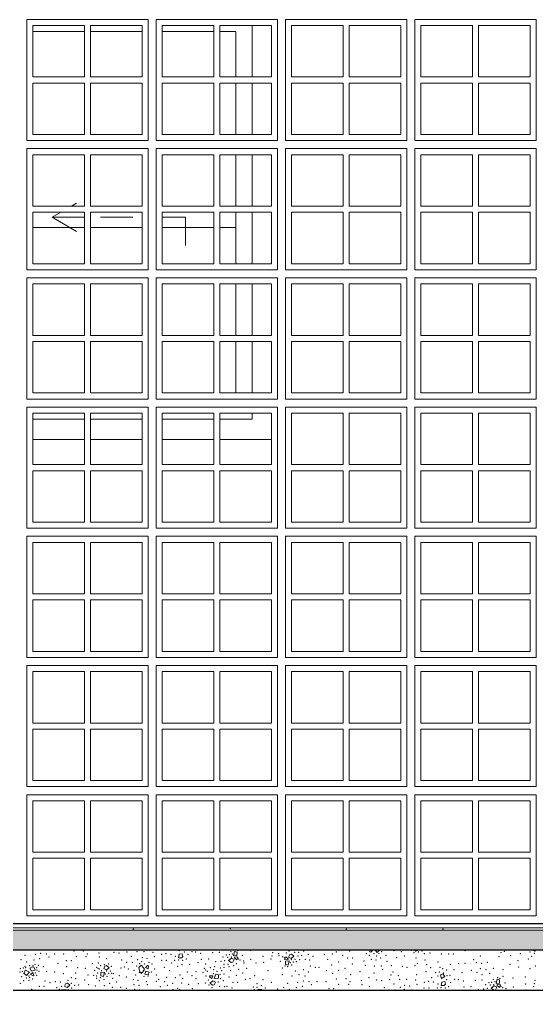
# Model space of a CAD drawing. Header units: metres. Extents: x -67.2 to -32.8, y -0.2 to 5.
# Drawn here: x -50.254 to -48.974, y -0.165 to 2.24 of the extents above; entities that cross this region are included whole.
import ezdxf

# ---------------------------------------------------------------- set-up
doc = ezdxf.new("R2010")
doc.units = ezdxf.units.M
doc.header["$MEASUREMENT"] = 0
for name, color, linetype, lineweight in [('Janelas Archicad_Caneta_No__241', 7, 'Continuous', 13), ('Janelas Archicad_Caneta_No__3', 7, 'Continuous', 25), ('Janelas Archicad_Caneta_No__43', 44, 'Continuous', 0), ('LAJES.EST_Caneta_No__241', 7, 'Continuous', 13), ('LAJES.EST_Caneta_No__3', 7, 'Continuous', 25)]:
    doc.layers.add(name, color=color, linetype=linetype, lineweight=lineweight)
for name, color, linetype, lineweight, true_color in [('Janelas Archicad_Caneta_No__9', 7, 'Continuous', 5, 0x020202), ('Janelas Archicad_Caneta_No__97', 7, 'Continuous', 5, 0x6b6b6b), ('LAJES.EST_Caneta_No__95', 7, 'Continuous', 0, 0xaeaeae), ('LAJES.EST_Caneta_No__97', 7, 'Continuous', 5, 0x6b6b6b)]:
    doc.layers.add(name, color=color, linetype=linetype, lineweight=lineweight, true_color=true_color)
doc.layers.add('LAJES.EST', color=7, linetype='Continuous')

# ---------------------------------------------------------------- blocks, each defined once
blk = doc.blocks.new('*X22', base_point=(-99.8256, 0))
at = {"layer": 'LAJES.EST_Caneta_No__241', "color": 7, "linetype": 'Continuous', "lineweight": 13}
for p, q in [((-49.8591, -0.0666), (-49.8596, -0.065)), ((-49.8564, -0.065), (-49.8591, -0.0666)), ((-49.724, -0.0789), (-49.7215, -0.0686)), ((-49.715, -0.07), (-49.7215, -0.0686)), ((-49.715, -0.07), (-49.7153, -0.0783)), ((-49.3867, -0.0689), (-49.386, -0.065)), ((-49.3842, -0.0699), (-49.3867, -0.0689)), ((-49.379, -0.065), (-49.3842, -0.0699)), ((-49.3684, -0.0703), (-49.3734, -0.065)), ((-49.3629, -0.065), (-49.3684, -0.0703)), ((-49.2723, -0.0671), (-49.2749, -0.065)), ((-49.2682, -0.0661), (-49.2723, -0.0671)), ((-49.2677, -0.065), (-49.2682, -0.0661)), ((-48.9812, -0.065), (-48.9785, -0.0675)), ((-48.9766, -0.065), (-48.9785, -0.0675)), ((-49.8581, -0.0752), (-49.8601, -0.0838)), ((-49.8521, -0.084), (-49.8601, -0.0838)), ((-49.8581, -0.0752), (-49.8508, -0.0737)), ((-49.8494, -0.0807), (-49.8521, -0.084)), ((-49.8508, -0.0737), (-49.8494, -0.0807)), ((-49.7291, -0.0848), (-49.7359, -0.0903)), ((-49.7295, -0.0953), (-49.7359, -0.0903)), ((-49.7255, -0.0943), (-49.7295, -0.0953)), ((-49.7291, -0.0848), (-49.7224, -0.0879)), ((-49.7224, -0.0879), (-49.7255, -0.0943)), ((-49.7153, -0.0783), (-49.724, -0.0789)), ((-49.7214, -0.0841), (-49.7208, -0.0815)), ((-49.7156, -0.0889), (-49.7214, -0.0841)), ((-49.7208, -0.0815), (-49.7128, -0.0819)), ((-49.7128, -0.0819), (-49.7156, -0.0889)), ((-49.5973, -0.0884), (-49.5944, -0.0814)), ((-49.5893, -0.0888), (-49.5973, -0.0884)), ((-49.5951, -0.1003), (-49.5948, -0.092)), ((-49.5948, -0.092), (-49.5861, -0.0915)), ((-49.5944, -0.0814), (-49.5886, -0.0862)), ((-49.5886, -0.0862), (-49.5893, -0.0888)), ((-49.5861, -0.0915), (-49.5886, -0.1018)), ((-49.5877, -0.0824), (-49.5846, -0.076)), ((-49.581, -0.0856), (-49.5877, -0.0824)), ((-49.5846, -0.076), (-49.5805, -0.075)), ((-49.581, -0.0856), (-49.5742, -0.08)), ((-49.5805, -0.075), (-49.5742, -0.08)), ((-50.2431, -0.1216), (-50.2387, -0.1146)), ((-50.2387, -0.1146), (-50.2291, -0.119)), ((-50.2291, -0.119), (-50.2361, -0.128)), ((-50.2277, -0.1098), (-50.2219, -0.1058)), ((-50.224, -0.1172), (-50.2277, -0.1098)), ((-50.224, -0.1172), (-50.2148, -0.1144)), ((-50.2219, -0.1058), (-50.2178, -0.1069)), ((-50.2178, -0.1069), (-50.2148, -0.1144)), ((-50.0521, -0.1203), (-50.0434, -0.1197)), ((-50.0434, -0.1197), (-50.0459, -0.13)), ((-50.045, -0.1106), (-50.0419, -0.1043)), ((-50.0383, -0.1138), (-50.045, -0.1106)), ((-50.0419, -0.1043), (-50.0378, -0.1032)), ((-50.0383, -0.1138), (-50.0315, -0.1083)), ((-50.0378, -0.1032), (-50.0315, -0.1083)), ((-49.9582, -0.1079), (-49.9523, -0.1023)), ((-49.9577, -0.1121), (-49.9582, -0.1079)), ((-49.9577, -0.1121), (-49.9547, -0.1205)), ((-49.9547, -0.1205), (-49.9487, -0.1201)), ((-49.9523, -0.1023), (-49.9463, -0.1086)), ((-49.9487, -0.1201), (-49.9441, -0.1121)), ((-49.9463, -0.1086), (-49.9441, -0.1121)), ((-49.9432, -0.1243), (-49.9411, -0.1166)), ((-49.942, -0.1078), (-49.9365, -0.1027)), ((-49.9354, -0.1115), (-49.942, -0.1078)), ((-49.9411, -0.1166), (-49.9327, -0.1195)), ((-49.9365, -0.1027), (-49.934, -0.1037)), ((-49.934, -0.1037), (-49.9354, -0.1115)), ((-49.935, -0.1258), (-49.9327, -0.1195)), ((-49.5951, -0.1003), (-49.5886, -0.1018)), ((-50.2431, -0.1216), (-50.2361, -0.128)), ((-50.2265, -0.125), (-50.2205, -0.1203)), ((-50.2188, -0.1283), (-50.2265, -0.125)), ((-50.2205, -0.1203), (-50.2179, -0.1274)), ((-50.2179, -0.1274), (-50.2188, -0.1283)), ((-50.0524, -0.1286), (-50.0521, -0.1203)), ((-50.0524, -0.1286), (-50.0459, -0.13)), ((-49.935, -0.1258), (-49.9432, -0.1243)), ((-49.7835, -0.1307), (-49.7829, -0.1281)), ((-49.7778, -0.1355), (-49.7835, -0.1307)), ((-49.7829, -0.1281), (-49.7749, -0.1284)), ((-49.775, -0.1409), (-49.7818, -0.1465)), ((-49.7749, -0.1284), (-49.7778, -0.1355)), ((-49.775, -0.1409), (-49.7683, -0.1441)), ((-49.7717, -0.1354), (-49.7674, -0.1247)), ((-49.7612, -0.1344), (-49.7717, -0.1354)), ((-49.7683, -0.1441), (-49.7714, -0.1505)), ((-49.7609, -0.1261), (-49.7674, -0.1247)), ((-49.7609, -0.1261), (-49.7612, -0.1344)), ((-49.206, -0.1235), (-49.212, -0.1263)), ((-49.2093, -0.1352), (-49.212, -0.1263)), ((-49.2083, -0.1438), (-49.2103, -0.1524)), ((-49.2012, -0.1304), (-49.2093, -0.1352)), ((-49.2083, -0.1438), (-49.201, -0.1423)), ((-49.206, -0.1235), (-49.2012, -0.1304)), ((-49.201, -0.1423), (-49.1996, -0.1493)), ((-49.0742, -0.1474), (-49.0717, -0.1371)), ((-49.0652, -0.1386), (-49.0717, -0.1371)), ((-49.0652, -0.1386), (-49.0655, -0.1469)), ((-50.1493, -0.1635), (-50.1388, -0.1626)), ((-50.1493, -0.165), (-50.1493, -0.1635)), ((-50.1422, -0.1538), (-50.1391, -0.1475)), ((-50.1355, -0.157), (-50.1422, -0.1538)), ((-50.1388, -0.1626), (-50.1398, -0.165)), ((-50.1391, -0.1475), (-50.135, -0.1465)), ((-50.1355, -0.157), (-50.1287, -0.1515)), ((-50.135, -0.1465), (-50.1287, -0.1515)), ((-50.1338, -0.165), (-50.1327, -0.1625)), ((-50.1327, -0.1625), (-50.1297, -0.165)), ((-49.7755, -0.1515), (-49.7818, -0.1465)), ((-49.7714, -0.1505), (-49.7755, -0.1515)), ((-49.663, -0.165), (-49.6631, -0.1618)), ((-49.6536, -0.1623), (-49.6631, -0.1618)), ((-49.6536, -0.1623), (-49.6533, -0.165)), ((-49.2023, -0.1526), (-49.2103, -0.1524)), ((-49.1996, -0.1493), (-49.2023, -0.1526)), ((-49.0792, -0.1534), (-49.0861, -0.1589)), ((-49.0797, -0.1639), (-49.0861, -0.1589)), ((-49.0756, -0.1629), (-49.0797, -0.1639)), ((-49.0792, -0.1534), (-49.0726, -0.1565)), ((-49.0726, -0.1565), (-49.0756, -0.1629)), ((-49.0655, -0.1469), (-49.0742, -0.1474)), ((-49.0716, -0.1527), (-49.071, -0.1501)), ((-49.0658, -0.1575), (-49.0716, -0.1527)), ((-49.071, -0.1501), (-49.063, -0.1505)), ((-49.063, -0.1505), (-49.0658, -0.1575))]:
    blk.add_line(p, q, dxfattribs=at)
for p in [(-50.1188, -0.0674), (-50.0956, -0.0666), (-50.057, -0.0718), (-50.0195, -0.0699), (-50.0074, -0.0718), (-49.9871, -0.0695), (-49.9625, -0.0688), (-49.9451, -0.0687), (-49.9227, -0.0704), (-49.8458, -0.0695), (-49.8263, -0.0689), (-49.8173, -0.0692), (-49.7752, -0.0714), (-49.7591, -0.0705), (-49.7304, -0.0685), (-49.7139, -0.0658), (-49.6824, -0.0654), (-49.6273, -0.0708), (-49.5934, -0.0721), (-49.5869, -0.0669), (-49.5726, -0.0706), (-49.563, -0.0703), (-49.5505, -0.0668), (-49.4695, -0.0696), (-49.4362, -0.0671), (-49.3572, -0.0683), (-49.3265, -0.0658), (-49.3084, -0.0685), (-49.2836, -0.0652), (-49.2771, -0.0712), (-49.2668, -0.0698), (-49.2578, -0.0666), (-49.2372, -0.0716), (-49.1511, -0.0663), (-49.062, -0.0709), (-49.0539, -0.0678), (-48.9903, -0.0697), (-50.2495, -0.0884), (-50.2397, -0.0781), (-50.2358, -0.0945), (-50.2178, -0.0892), (-50.2145, -0.0756), (-50.2037, -0.0862), (-50.2007, -0.073), (-50.1872, -0.0744), (-50.1807, -0.0819), (-50.1667, -0.0746), (-50.1444, -0.0746), (-50.1373, -0.0913), (-50.1254, -0.0913), (-50.1131, -0.0809), (-50.0887, -0.0809), (-50.0857, -0.0743), (-50.0557, -0.0821), (-50.0378, -0.086), (-50.0004, -0.089), (-49.9886, -0.095), (-49.9767, -0.0803), (-49.9741, -0.0948), (-49.9608, -0.0883), (-49.9512, -0.0935), (-49.9497, -0.0831), (-49.9376, -0.085), (-49.9333, -0.0948), (-49.9195, -0.0812), (-49.902, -0.0902), (-49.9013, -0.0756), (-49.8906, -0.0733), (-49.8899, -0.0901), (-49.8789, -0.0755), (-49.8697, -0.0904), (-49.8678, -0.0804), (-49.8599, -0.0894), (-49.8497, -0.0903), (-49.8409, -0.0869), (-49.8364, -0.0756), (-49.8115, -0.0961), (-49.8053, -0.0725), (-49.8036, -0.0874), (-49.7856, -0.0869), (-49.7679, -0.0938), (-49.7548, -0.0928), (-49.7501, -0.0821), (-49.7455, -0.0908), (-49.7417, -0.0766), (-49.7384, -0.0824), (-49.7344, -0.0763), (-49.7296, -0.0818), (-49.7267, -0.0746), (-49.7119, -0.0869), (-49.7078, -0.0889), (-49.702, -0.0779), (-49.6991, -0.0916), (-49.6811, -0.0873), (-49.651, -0.0801), (-49.6496, -0.0948), (-49.6309, -0.0865), (-49.6289, -0.0797), (-49.612, -0.0732), (-49.611, -0.0787), (-49.6081, -0.0924), (-49.6023, -0.0814), (-49.5982, -0.0834), (-49.5834, -0.0957), (-49.5805, -0.0886), (-49.5756, -0.094), (-49.5717, -0.0879), (-49.5684, -0.0937), (-49.5646, -0.0795), (-49.56, -0.0883), (-49.5552, -0.0775), (-49.5458, -0.0879), (-49.5384, -0.0753), (-49.5351, -0.089), (-49.5272, -0.0803), (-49.499, -0.075), (-49.4905, -0.088), (-49.4796, -0.0742), (-49.4635, -0.0945), (-49.4541, -0.078), (-49.4414, -0.0847), (-49.4293, -0.0846), (-49.4012, -0.0914), (-49.3951, -0.0735), (-49.3874, -0.0777), (-49.3831, -0.0876), (-49.3762, -0.0733), (-49.371, -0.0895), (-49.3695, -0.079), (-49.3642, -0.074), (-49.3599, -0.0843), (-49.3467, -0.0778), (-49.344, -0.0923), (-49.3203, -0.0836), (-49.3008, -0.0797), (-49.2723, -0.0843), (-49.2519, -0.0733), (-49.2497, -0.0894), (-49.2182, -0.0939), (-49.2095, -0.0748), (-49.1917, -0.0745), (-49.1798, -0.0744), (-49.1293, -0.0884), (-49.1229, -0.0959), (-49.1134, -0.0796), (-49.0956, -0.0947), (-49.0669, -0.0807), (-49.038, -0.0788), (-49.0195, -0.091), (-49.014, -0.0736), (-48.9939, -0.0864), (-48.9856, -0.0799), (-48.979, -0.073), (-50.2522, -0.1194), (-50.2511, -0.1111), (-50.2462, -0.1173), (-50.2439, -0.1087), (-50.2395, -0.1049), (-50.2383, -0.1084), (-50.2281, -0.1029), (-50.2204, -0.1029), (-50.215, -0.0997), (-50.2108, -0.1082), (-50.21, -0.1137), (-50.2067, -0.1024), (-50.2052, -0.1171), (-50.1942, -0.1059), (-50.1862, -0.1177), (-50.1667, -0.1194), (-50.1586, -0.0979), (-50.1367, -0.1055), (-50.1097, -0.1086), (-50.0905, -0.1103), (-50.0729, -0.0987), (-50.0672, -0.1149), (-50.0629, -0.1072), (-50.0596, -0.1097), (-50.0582, -0.097), (-50.0555, -0.1117), (-50.0523, -0.1037), (-50.05, -0.1155), (-50.0432, -0.1005), (-50.0378, -0.1168), (-50.033, -0.0992), (-50.029, -0.1162), (-50.0264, -0.1051), (-50.0027, -0.109), (-49.9942, -0.1068), (-49.9842, -0.1119), (-49.9698, -0.1146), (-49.9635, -0.1043), (-49.9573, -0.12), (-49.9565, -0.0986), (-49.9445, -0.0993), (-49.9271, -0.1189), (-49.9256, -0.0991), (-49.9189, -0.1118), (-49.8952, -0.1078), (-49.8816, -0.1157), (-49.8773, -0.0968), (-49.8619, -0.1052), (-49.8517, -0.1006), (-49.8378, -0.1189), (-49.8324, -0.0999), (-49.8168, -0.1183), (-49.7997, -0.1197), (-49.7962, -0.1103), (-49.793, -0.0995), (-49.7924, -0.1138), (-49.7888, -0.1173), (-49.7809, -0.1081), (-49.7732, -0.1129), (-49.7705, -0.1055), (-49.7649, -0.1176), (-49.7565, -0.1093), (-49.7535, -0.1156), (-49.7473, -0.1076), (-49.7471, -0.1), (-49.7375, -0.0997), (-49.7352, -0.106), (-49.7308, -0.1158), (-49.7232, -0.1035), (-49.7167, -0.0982), (-49.7112, -0.1123), (-49.6981, -0.0971), (-49.6916, -0.1097), (-49.668, -0.097), (-49.6384, -0.1155), (-49.6034, -0.1089), (-49.5962, -0.1045), (-49.5901, -0.106), (-49.5797, -0.1018), (-49.5705, -0.1168), (-49.5514, -0.1133), (-49.5389, -0.1189), (-49.5335, -0.104), (-49.5215, -0.1072), (-49.5125, -0.1075), (-49.4938, -0.1161), (-49.4812, -0.102), (-49.4638, -0.1148), (-49.448, -0.11), (-49.4301, -0.0992), (-49.4111, -0.1178), (-49.398, -0.1021), (-49.3756, -0.1039), (-49.3582, -0.1038), (-49.3546, -0.1132), (-49.3336, -0.1031), (-49.3294, -0.1192), (-49.3064, -0.1053), (-49.2942, -0.1072), (-49.2744, -0.103), (-49.2687, -0.0973), (-49.2478, -0.1178), (-49.2457, -0.1005), (-49.2358, -0.1083), (-49.2143, -0.1191), (-49.2126, -0.1075), (-49.2064, -0.1107), (-49.1963, -0.1137), (-49.187, -0.1002), (-49.1786, -0.1135), (-49.1668, -0.0983), (-49.1508, -0.0973), (-49.1353, -0.1151), (-49.1214, -0.1201), (-49.1134, -0.1104), (-49.1094, -0.0973), (-49.0988, -0.1135), (-49.081, -0.1097), (-49.0573, -0.1133), (-49.0397, -0.1004), (-49.0178, -0.1069), (-48.9905, -0.1105), (-48.9772, -0.1038), (-50.2479, -0.1303), (-50.2432, -0.1405), (-50.2366, -0.1336), (-50.2303, -0.14), (-50.23, -0.1285), (-50.2281, -0.1334), (-50.2206, -0.1363), (-50.2141, -0.1211), (-50.2108, -0.1273), (-50.19, -0.1409), (-50.1647, -0.1429), (-50.1526, -0.1437), (-50.145, -0.1231), (-50.1331, -0.1399), (-50.1253, -0.133), (-50.1146, -0.1211), (-50.1144, -0.1354), (-50.0923, -0.139), (-50.0842, -0.1264), (-50.07, -0.1273), (-50.0627, -0.1347), (-50.0621, -0.129), (-50.0598, -0.1212), (-50.0555, -0.1401), (-50.0535, -0.1327), (-50.0447, -0.1368), (-50.0407, -0.1239), (-50.037, -0.1301), (-50.0329, -0.1223), (-50.0257, -0.122), (-50.0231, -0.1344), (-50.0213, -0.1235), (-50.0129, -0.144), (-50.0061, -0.1279), (-49.989, -0.1316), (-49.9714, -0.138), (-49.966, -0.1267), (-49.96, -0.1397), (-49.9523, -0.1225), (-49.9454, -0.1296), (-49.9395, -0.1426), (-49.9351, -0.1292), (-49.9151, -0.1422), (-49.9145, -0.1267), (-49.9094, -0.1374), (-49.8939, -0.1426), (-49.8893, -0.1322), (-49.868, -0.1329), (-49.8562, -0.1267), (-49.8498, -0.1344), (-49.8264, -0.1279), (-49.8167, -0.1351), (-49.7917, -0.1286), (-49.7859, -0.1391), (-49.7734, -0.1231), (-49.7617, -0.1437), (-49.7574, -0.1258), (-49.7557, -0.1359), (-49.7487, -0.1401), (-49.7472, -0.1241), (-49.7349, -0.131), (-49.7169, -0.1275), (-49.7016, -0.1211), (-49.6942, -0.1375), (-49.6831, -0.1351), (-49.6717, -0.1277), (-49.6508, -0.1378), (-49.603, -0.1257), (-49.5793, -0.1292), (-49.5647, -0.1442), (-49.5615, -0.1254), (-49.5509, -0.1416), (-49.5469, -0.1285), (-49.5374, -0.143), (-49.5169, -0.1432), (-49.4946, -0.1432), (-49.4781, -0.1223), (-49.469, -0.136), (-49.4458, -0.1352), (-49.4359, -0.1429), (-49.4338, -0.1256), (-49.4072, -0.1404), (-49.3884, -0.1328), (-49.3764, -0.1211), (-49.3697, -0.1385), (-49.3575, -0.1404), (-49.3373, -0.1381), (-49.3345, -0.1266), (-49.3163, -0.128), (-49.3127, -0.1374), (-49.2953, -0.1373), (-49.2729, -0.139), (-49.2705, -0.1256), (-49.2515, -0.1442), (-49.2408, -0.1419), (-49.2335, -0.1334), (-49.2291, -0.1441), (-49.2238, -0.1204), (-49.2178, -0.1287), (-49.2034, -0.1212), (-49.196, -0.1381), (-49.1959, -0.1282), (-49.1878, -0.1274), (-49.1866, -0.1442), (-49.1765, -0.1375), (-49.1674, -0.1378), (-49.1586, -0.1205), (-49.1554, -0.141), (-49.1254, -0.14), (-49.1093, -0.1391), (-49.1089, -0.1257), (-49.0898, -0.1221), (-49.0806, -0.1371), (-49.0769, -0.1432), (-49.0701, -0.1329), (-49.0641, -0.1344), (-49.0569, -0.1301), (-49.0326, -0.134), (-49.0014, -0.1316), (-48.9775, -0.1394), (-50.2515, -0.147), (-50.2348, -0.1644), (-50.2236, -0.162), (-50.2046, -0.1549), (-50.1928, -0.1549), (-50.1778, -0.145), (-50.1618, -0.1578), (-50.1548, -0.162), (-50.1488, -0.1542), (-50.1256, -0.1469), (-50.1246, -0.1588), (-50.1172, -0.152), (-50.1072, -0.1514), (-50.1011, -0.1644), (-50.0826, -0.15), (-50.0654, -0.1533), (-50.0432, -0.1525), (-50.0301, -0.1473), (-50.024, -0.1569), (-50.0191, -0.1643), (-50.0028, -0.1573), (-49.989, -0.1591), (-49.9704, -0.15), (-49.9684, -0.1621), (-49.9581, -0.1517), (-49.9571, -0.1637), (-49.9374, -0.15), (-49.905, -0.1555), (-49.8878, -0.1522), (-49.8747, -0.147), (-49.8732, -0.1627), (-49.8623, -0.1594), (-49.8572, -0.1624), (-49.8525, -0.1462), (-49.8352, -0.1495), (-49.8255, -0.1605), (-49.8107, -0.1481), (-49.8035, -0.1641), (-49.7933, -0.146), (-49.7852, -0.165), (-49.7849, -0.1511), (-49.7774, -0.158), (-49.7579, -0.1543), (-49.7458, -0.155), (-49.74, -0.1545), (-49.7278, -0.1586), (-49.7251, -0.1446), (-49.7133, -0.1446), (-49.6751, -0.1561), (-49.6726, -0.1626), (-49.6661, -0.1571), (-49.6654, -0.1475), (-49.6553, -0.1526), (-49.6485, -0.1637), (-49.6451, -0.1583), (-49.6305, -0.1446), (-49.6142, -0.1608), (-49.5997, -0.157), (-49.5899, -0.1467), (-49.586, -0.163), (-49.568, -0.1578), (-49.5539, -0.1548), (-49.5309, -0.1505), (-49.4875, -0.1599), (-49.4756, -0.1599), (-49.4633, -0.1495), (-49.4389, -0.1495), (-49.4059, -0.1507), (-49.388, -0.1546), (-49.3506, -0.1576), (-49.3388, -0.1636), (-49.3269, -0.1489), (-49.3242, -0.1634), (-49.311, -0.1569), (-49.3014, -0.1621), (-49.2999, -0.1517), (-49.2878, -0.1536), (-49.2835, -0.1634), (-49.2697, -0.1498), (-49.2522, -0.1588), (-49.2401, -0.1587), (-49.2198, -0.159), (-49.218, -0.149), (-49.2101, -0.158), (-49.1999, -0.1589), (-49.1911, -0.1555), (-49.1617, -0.1647), (-49.1538, -0.156), (-49.1358, -0.1555), (-49.1181, -0.1624), (-49.105, -0.1614), (-49.1002, -0.1507), (-49.0957, -0.1594), (-49.0919, -0.1452), (-49.0886, -0.151), (-49.0846, -0.1449), (-49.0798, -0.1503), (-49.0621, -0.1555), (-49.058, -0.1575), (-49.0522, -0.1465), (-49.0492, -0.1602), (-49.0313, -0.1559), (-49.0012, -0.1487), (-48.9998, -0.1634), (-48.9811, -0.1551), (-48.9791, -0.1482)]:
    blk.add_point(p, dxfattribs=at)

msp = doc.modelspace()

# ---------------------------------------------------------------- hatches: boundary and pattern name
at = {"layer": 'LAJES.EST_Caneta_No__95', "linetype": 'Continuous', "lineweight": 0, "true_color": 0xaeaeae}
msp.add_hatch(color=253, dxfattribs=at).paths.add_polyline_path([(-39.3199, -0.015), (-53.0318, -0.015), (-53.0318, -0.065), (-39.3199, -0.065)])

# ---------------------------------------------------------------- linework, layer by layer
at = {"layer": 'Janelas Archicad_Caneta_No__241', "color": 7, "linetype": 'Continuous', "lineweight": 13}
for p, q in [((-50.0926, 1.2), (-50.2201, 1.2)), ((-49.9501, 1.2), (-50.0776, 1.2)), ((-49.7726, 1.2), (-49.9001, 1.2)), ((-49.6301, 1.2), (-49.7576, 1.2))]:
    msp.add_line(p, q, dxfattribs=at)
at = {"layer": 'Janelas Archicad_Caneta_No__3', "color": 7, "linetype": 'Continuous', "lineweight": 25}
msp.add_line((-39.6751, 0), (-52.4951, 0), dxfattribs=at)
at = {"layer": 'Janelas Archicad_Caneta_No__43', "color": 44, "linetype": 'Continuous', "lineweight": 0}
for p, q in [((-50.2351, 1.94), (-50.2351, 2.24)), ((-50.2351, 2.24), (-49.9351, 2.24)), ((-49.9351, 2.24), (-49.9351, 1.94)), ((-49.9151, 1.94), (-49.9151, 2.24)), ((-49.9151, 2.24), (-49.6151, 2.24)), ((-49.6151, 2.24), (-49.6151, 1.94)), ((-49.5951, 1.94), (-49.5951, 2.24)), ((-49.5951, 2.24), (-49.2951, 2.24)), ((-49.2951, 2.24), (-49.2951, 1.94)), ((-49.2751, 1.94), (-49.2751, 2.24)), ((-49.2751, 2.24), (-48.9751, 2.24)), ((-48.9751, 2.24), (-48.9751, 1.94)), ((-50.0926, 2.225), (-50.2201, 2.225)), ((-50.2201, 2.225), (-50.2201, 2.0975)), ((-50.0926, 2.0975), (-50.0926, 2.225)), ((-49.9501, 2.225), (-50.0776, 2.225)), ((-50.0776, 2.225), (-50.0776, 2.0975)), ((-49.9501, 2.0975), (-49.9501, 2.225)), ((-49.7726, 2.225), (-49.9001, 2.225)), ((-49.9001, 2.225), (-49.9001, 2.0975)), ((-49.7726, 2.0975), (-49.7726, 2.225)), ((-49.6301, 2.225), (-49.7576, 2.225)), ((-49.7576, 2.225), (-49.7576, 2.0975)), ((-49.6301, 2.0975), (-49.6301, 2.225)), ((-49.4526, 2.225), (-49.5801, 2.225)), ((-49.5801, 2.225), (-49.5801, 2.0975)), ((-49.4526, 2.0975), (-49.4526, 2.225)), ((-49.3101, 2.225), (-49.4376, 2.225)), ((-49.4376, 2.225), (-49.4376, 2.0975)), ((-49.3101, 2.0975), (-49.3101, 2.225)), ((-49.1326, 2.225), (-49.2601, 2.225)), ((-49.2601, 2.225), (-49.2601, 2.0975)), ((-49.1326, 2.0975), (-49.1326, 2.225)), ((-48.9901, 2.225), (-49.1176, 2.225)), ((-49.1176, 2.225), (-49.1176, 2.0975)), ((-48.9901, 2.0975), (-48.9901, 2.225)), ((-50.2201, 2.0975), (-50.0926, 2.0975)), ((-50.0776, 2.0975), (-49.9501, 2.0975)), ((-49.9001, 2.0975), (-49.7726, 2.0975)), ((-49.7576, 2.0975), (-49.6301, 2.0975)), ((-49.5801, 2.0975), (-49.4526, 2.0975)), ((-49.4376, 2.0975), (-49.3101, 2.0975)), ((-49.2601, 2.0975), (-49.1326, 2.0975)), ((-49.1176, 2.0975), (-48.9901, 2.0975)), ((-50.0926, 2.0825), (-50.2201, 2.0825)), ((-50.2201, 2.0825), (-50.2201, 1.955)), ((-50.0926, 1.955), (-50.0926, 2.0825)), ((-49.9501, 2.0825), (-50.0776, 2.0825)), ((-50.0776, 2.0825), (-50.0776, 1.955)), ((-49.9501, 1.955), (-49.9501, 2.0825)), ((-49.7726, 2.0825), (-49.9001, 2.0825)), ((-49.9001, 2.0825), (-49.9001, 1.955)), ((-49.7726, 1.955), (-49.7726, 2.0825)), ((-49.6301, 2.0825), (-49.7576, 2.0825)), ((-49.7576, 2.0825), (-49.7576, 1.955)), ((-49.6301, 1.955), (-49.6301, 2.0825)), ((-49.4526, 2.0825), (-49.5801, 2.0825)), ((-49.5801, 2.0825), (-49.5801, 1.955)), ((-49.4526, 1.955), (-49.4526, 2.0825)), ((-49.3101, 2.0825), (-49.4376, 2.0825)), ((-49.4376, 2.0825), (-49.4376, 1.955)), ((-49.3101, 1.955), (-49.3101, 2.0825)), ((-49.1326, 2.0825), (-49.2601, 2.0825)), ((-49.2601, 2.0825), (-49.2601, 1.955)), ((-49.1326, 1.955), (-49.1326, 2.0825)), ((-48.9901, 2.0825), (-49.1176, 2.0825)), ((-49.1176, 2.0825), (-49.1176, 1.955)), ((-48.9901, 1.955), (-48.9901, 2.0825)), ((-50.2201, 1.955), (-50.0926, 1.955)), ((-50.0776, 1.955), (-49.9501, 1.955)), ((-49.9001, 1.955), (-49.7726, 1.955)), ((-49.7576, 1.955), (-49.6301, 1.955)), ((-49.5801, 1.955), (-49.4526, 1.955)), ((-49.4376, 1.955), (-49.3101, 1.955)), ((-49.2601, 1.955), (-49.1326, 1.955)), ((-49.1176, 1.955), (-48.9901, 1.955)), ((-49.9351, 1.94), (-50.2351, 1.94)), ((-49.6151, 1.94), (-49.9151, 1.94)), ((-49.2951, 1.94), (-49.5951, 1.94)), ((-48.9751, 1.94), (-49.2751, 1.94)), ((-50.2351, 1.62), (-50.2351, 1.92)), ((-50.2351, 1.92), (-49.9351, 1.92)), ((-50.0926, 1.905), (-50.2201, 1.905)), ((-50.2201, 1.905), (-50.2201, 1.7775)), ((-50.0926, 1.7775), (-50.0926, 1.905)), ((-49.9501, 1.905), (-50.0776, 1.905)), ((-50.0776, 1.905), (-50.0776, 1.7775)), ((-49.9501, 1.7775), (-49.9501, 1.905)), ((-49.9351, 1.92), (-49.9351, 1.62)), ((-49.9151, 1.62), (-49.9151, 1.92)), ((-49.9151, 1.92), (-49.6151, 1.92)), ((-49.7726, 1.905), (-49.9001, 1.905)), ((-49.9001, 1.905), (-49.9001, 1.7775)), ((-49.7726, 1.7775), (-49.7726, 1.905)), ((-49.6301, 1.905), (-49.7576, 1.905)), ((-49.7576, 1.905), (-49.7576, 1.7775)), ((-49.6301, 1.7775), (-49.6301, 1.905)), ((-49.6151, 1.92), (-49.6151, 1.62)), ((-49.5951, 1.62), (-49.5951, 1.92)), ((-49.5951, 1.92), (-49.2951, 1.92)), ((-49.4526, 1.905), (-49.5801, 1.905)), ((-49.5801, 1.905), (-49.5801, 1.7775)), ((-49.4526, 1.7775), (-49.4526, 1.905)), ((-49.3101, 1.905), (-49.4376, 1.905)), ((-49.4376, 1.905), (-49.4376, 1.7775)), ((-49.3101, 1.7775), (-49.3101, 1.905)), ((-49.2951, 1.92), (-49.2951, 1.62)), ((-49.2751, 1.62), (-49.2751, 1.92)), ((-49.2751, 1.92), (-48.9751, 1.92)), ((-49.1326, 1.905), (-49.2601, 1.905)), ((-49.2601, 1.905), (-49.2601, 1.7775)), ((-49.1326, 1.7775), (-49.1326, 1.905)), ((-48.9901, 1.905), (-49.1176, 1.905)), ((-49.1176, 1.905), (-49.1176, 1.7775)), ((-48.9901, 1.7775), (-48.9901, 1.905)), ((-48.9751, 1.92), (-48.9751, 1.62)), ((-50.2201, 1.7775), (-50.0926, 1.7775)), ((-50.0926, 1.7625), (-50.2201, 1.7625)), ((-50.2201, 1.7625), (-50.2201, 1.635)), ((-50.0926, 1.635), (-50.0926, 1.7625)), ((-50.0776, 1.7775), (-49.9501, 1.7775)), ((-49.9501, 1.7625), (-50.0776, 1.7625)), ((-50.0776, 1.7625), (-50.0776, 1.635)), ((-49.9501, 1.635), (-49.9501, 1.7625)), ((-49.9001, 1.7775), (-49.7726, 1.7775)), ((-49.7726, 1.7625), (-49.9001, 1.7625)), ((-49.9001, 1.7625), (-49.9001, 1.635)), ((-49.7726, 1.635), (-49.7726, 1.7625)), ((-49.7576, 1.7775), (-49.6301, 1.7775)), ((-49.6301, 1.7625), (-49.7576, 1.7625)), ((-49.7576, 1.7625), (-49.7576, 1.635)), ((-49.6301, 1.635), (-49.6301, 1.7625)), ((-49.5801, 1.7775), (-49.4526, 1.7775)), ((-49.4526, 1.7625), (-49.5801, 1.7625)), ((-49.5801, 1.7625), (-49.5801, 1.635)), ((-49.4526, 1.635), (-49.4526, 1.7625)), ((-49.4376, 1.7775), (-49.3101, 1.7775)), ((-49.3101, 1.7625), (-49.4376, 1.7625)), ((-49.4376, 1.7625), (-49.4376, 1.635)), ((-49.3101, 1.635), (-49.3101, 1.7625)), ((-49.2601, 1.7775), (-49.1326, 1.7775)), ((-49.1326, 1.7625), (-49.2601, 1.7625)), ((-49.2601, 1.7625), (-49.2601, 1.635)), ((-49.1326, 1.635), (-49.1326, 1.7625)), ((-49.1176, 1.7775), (-48.9901, 1.7775)), ((-48.9901, 1.7625), (-49.1176, 1.7625)), ((-49.1176, 1.7625), (-49.1176, 1.635)), ((-48.9901, 1.635), (-48.9901, 1.7625)), ((-49.9351, 1.62), (-50.2351, 1.62)), ((-50.2201, 1.635), (-50.0926, 1.635)), ((-50.0776, 1.635), (-49.9501, 1.635)), ((-49.6151, 1.62), (-49.9151, 1.62)), ((-49.9001, 1.635), (-49.7726, 1.635)), ((-49.7576, 1.635), (-49.6301, 1.635)), ((-49.2951, 1.62), (-49.5951, 1.62)), ((-49.5801, 1.635), (-49.4526, 1.635)), ((-49.4376, 1.635), (-49.3101, 1.635)), ((-48.9751, 1.62), (-49.2751, 1.62)), ((-49.2601, 1.635), (-49.1326, 1.635)), ((-49.1176, 1.635), (-48.9901, 1.635)), ((-50.2351, 1.3), (-50.2351, 1.6)), ((-50.2351, 1.6), (-49.9351, 1.6)), ((-49.9351, 1.6), (-49.9351, 1.3)), ((-49.9151, 1.3), (-49.9151, 1.6)), ((-49.9151, 1.6), (-49.6151, 1.6)), ((-49.6151, 1.6), (-49.6151, 1.3)), ((-49.5951, 1.3), (-49.5951, 1.6)), ((-49.5951, 1.6), (-49.2951, 1.6)), ((-49.2951, 1.6), (-49.2951, 1.3)), ((-49.2751, 1.3), (-49.2751, 1.6)), ((-49.2751, 1.6), (-48.9751, 1.6)), ((-48.9751, 1.6), (-48.9751, 1.3)), ((-50.0926, 1.585), (-50.2201, 1.585)), ((-50.2201, 1.585), (-50.2201, 1.4575)), ((-50.0926, 1.4575), (-50.0926, 1.585)), ((-49.9501, 1.585), (-50.0776, 1.585)), ((-50.0776, 1.585), (-50.0776, 1.4575)), ((-49.9501, 1.4575), (-49.9501, 1.585)), ((-49.7726, 1.585), (-49.9001, 1.585)), ((-49.9001, 1.585), (-49.9001, 1.4575)), ((-49.7726, 1.4575), (-49.7726, 1.585)), ((-49.6301, 1.585), (-49.7576, 1.585)), ((-49.7576, 1.585), (-49.7576, 1.4575)), ((-49.6301, 1.4575), (-49.6301, 1.585)), ((-49.4526, 1.585), (-49.5801, 1.585)), ((-49.5801, 1.585), (-49.5801, 1.4575)), ((-49.4526, 1.4575), (-49.4526, 1.585)), ((-49.3101, 1.585), (-49.4376, 1.585)), ((-49.4376, 1.585), (-49.4376, 1.4575)), ((-49.3101, 1.4575), (-49.3101, 1.585)), ((-49.1326, 1.585), (-49.2601, 1.585)), ((-49.2601, 1.585), (-49.2601, 1.4575)), ((-49.1326, 1.4575), (-49.1326, 1.585)), ((-48.9901, 1.585), (-49.1176, 1.585)), ((-49.1176, 1.585), (-49.1176, 1.4575)), ((-48.9901, 1.4575), (-48.9901, 1.585)), ((-50.2201, 1.4575), (-50.0926, 1.4575)), ((-50.0776, 1.4575), (-49.9501, 1.4575)), ((-49.9001, 1.4575), (-49.7726, 1.4575)), ((-49.7576, 1.4575), (-49.6301, 1.4575)), ((-49.5801, 1.4575), (-49.4526, 1.4575)), ((-49.4376, 1.4575), (-49.3101, 1.4575)), ((-49.2601, 1.4575), (-49.1326, 1.4575)), ((-49.1176, 1.4575), (-48.9901, 1.4575)), ((-50.0926, 1.4425), (-50.2201, 1.4425)), ((-50.2201, 1.4425), (-50.2201, 1.315)), ((-50.0926, 1.315), (-50.0926, 1.4425)), ((-49.9501, 1.4425), (-50.0776, 1.4425)), ((-50.0776, 1.4425), (-50.0776, 1.315)), ((-49.9501, 1.315), (-49.9501, 1.4425)), ((-49.7726, 1.4425), (-49.9001, 1.4425)), ((-49.9001, 1.4425), (-49.9001, 1.315)), ((-49.7726, 1.315), (-49.7726, 1.4425)), ((-49.6301, 1.4425), (-49.7576, 1.4425)), ((-49.7576, 1.4425), (-49.7576, 1.315)), ((-49.6301, 1.315), (-49.6301, 1.4425)), ((-49.4526, 1.4425), (-49.5801, 1.4425)), ((-49.5801, 1.4425), (-49.5801, 1.315)), ((-49.4526, 1.315), (-49.4526, 1.4425)), ((-49.3101, 1.4425), (-49.4376, 1.4425)), ((-49.4376, 1.4425), (-49.4376, 1.315)), ((-49.3101, 1.315), (-49.3101, 1.4425)), ((-49.1326, 1.4425), (-49.2601, 1.4425)), ((-49.2601, 1.4425), (-49.2601, 1.315)), ((-49.1326, 1.315), (-49.1326, 1.4425)), ((-48.9901, 1.4425), (-49.1176, 1.4425)), ((-49.1176, 1.4425), (-49.1176, 1.315)), ((-48.9901, 1.315), (-48.9901, 1.4425)), ((-49.9351, 1.3), (-50.2351, 1.3)), ((-50.2201, 1.315), (-50.0926, 1.315)), ((-50.0776, 1.315), (-49.9501, 1.315)), ((-49.6151, 1.3), (-49.9151, 1.3)), ((-49.9001, 1.315), (-49.7726, 1.315)), ((-49.7576, 1.315), (-49.6301, 1.315)), ((-49.2951, 1.3), (-49.5951, 1.3)), ((-49.5801, 1.315), (-49.4526, 1.315)), ((-49.4376, 1.315), (-49.3101, 1.315)), ((-48.9751, 1.3), (-49.2751, 1.3)), ((-49.2601, 1.315), (-49.1326, 1.315)), ((-49.1176, 1.315), (-48.9901, 1.315)), ((-50.2351, 0.98), (-50.2351, 1.28)), ((-50.2351, 1.28), (-49.9351, 1.28)), ((-49.9351, 1.28), (-49.9351, 0.98)), ((-49.9151, 0.98), (-49.9151, 1.28)), ((-49.9151, 1.28), (-49.6151, 1.28)), ((-49.6151, 1.28), (-49.6151, 0.98)), ((-49.5951, 0.98), (-49.5951, 1.28)), ((-49.5951, 1.28), (-49.2951, 1.28)), ((-49.2951, 1.28), (-49.2951, 0.98)), ((-49.2751, 0.98), (-49.2751, 1.28)), ((-49.2751, 1.28), (-48.9751, 1.28)), ((-48.9751, 1.28), (-48.9751, 0.98)), ((-50.0926, 1.265), (-50.2201, 1.265)), ((-50.2201, 1.265), (-50.2201, 1.1375)), ((-50.0926, 1.1375), (-50.0926, 1.265)), ((-49.9501, 1.265), (-50.0776, 1.265)), ((-50.0776, 1.265), (-50.0776, 1.1375)), ((-49.9501, 1.1375), (-49.9501, 1.265)), ((-49.7726, 1.265), (-49.9001, 1.265)), ((-49.9001, 1.265), (-49.9001, 1.1375)), ((-49.7726, 1.1375), (-49.7726, 1.265)), ((-49.6301, 1.265), (-49.7576, 1.265)), ((-49.7576, 1.265), (-49.7576, 1.1375)), ((-49.6301, 1.1375), (-49.6301, 1.265)), ((-49.4526, 1.265), (-49.5801, 1.265)), ((-49.5801, 1.265), (-49.5801, 1.1375)), ((-49.4526, 1.1375), (-49.4526, 1.265)), ((-49.3101, 1.265), (-49.4376, 1.265)), ((-49.4376, 1.265), (-49.4376, 1.1375)), ((-49.3101, 1.1375), (-49.3101, 1.265)), ((-49.1326, 1.265), (-49.2601, 1.265)), ((-49.2601, 1.265), (-49.2601, 1.1375)), ((-49.1326, 1.1375), (-49.1326, 1.265)), ((-48.9901, 1.265), (-49.1176, 1.265)), ((-49.1176, 1.265), (-49.1176, 1.1375)), ((-48.9901, 1.1375), (-48.9901, 1.265)), ((-50.2201, 1.1375), (-50.0926, 1.1375)), ((-50.0776, 1.1375), (-49.9501, 1.1375)), ((-49.9001, 1.1375), (-49.7726, 1.1375)), ((-49.7576, 1.1375), (-49.6301, 1.1375)), ((-49.5801, 1.1375), (-49.4526, 1.1375)), ((-49.4376, 1.1375), (-49.3101, 1.1375)), ((-49.2601, 1.1375), (-49.1326, 1.1375)), ((-49.1176, 1.1375), (-48.9901, 1.1375)), ((-50.0926, 1.1225), (-50.2201, 1.1225)), ((-50.2201, 1.1225), (-50.2201, 0.995)), ((-50.0926, 0.995), (-50.0926, 1.1225)), ((-49.9501, 1.1225), (-50.0776, 1.1225)), ((-50.0776, 1.1225), (-50.0776, 0.995)), ((-49.9501, 0.995), (-49.9501, 1.1225)), ((-49.7726, 1.1225), (-49.9001, 1.1225)), ((-49.9001, 1.1225), (-49.9001, 0.995)), ((-49.7726, 0.995), (-49.7726, 1.1225)), ((-49.6301, 1.1225), (-49.7576, 1.1225)), ((-49.7576, 1.1225), (-49.7576, 0.995)), ((-49.6301, 0.995), (-49.6301, 1.1225)), ((-49.4526, 1.1225), (-49.5801, 1.1225)), ((-49.5801, 1.1225), (-49.5801, 0.995)), ((-49.4526, 0.995), (-49.4526, 1.1225)), ((-49.3101, 1.1225), (-49.4376, 1.1225)), ((-49.4376, 1.1225), (-49.4376, 0.995)), ((-49.3101, 0.995), (-49.3101, 1.1225)), ((-49.1326, 1.1225), (-49.2601, 1.1225)), ((-49.2601, 1.1225), (-49.2601, 0.995)), ((-49.1326, 0.995), (-49.1326, 1.1225)), ((-48.9901, 1.1225), (-49.1176, 1.1225)), ((-49.1176, 1.1225), (-49.1176, 0.995)), ((-48.9901, 0.995), (-48.9901, 1.1225)), ((-50.2201, 0.995), (-50.0926, 0.995)), ((-50.0776, 0.995), (-49.9501, 0.995)), ((-49.9001, 0.995), (-49.7726, 0.995)), ((-49.7576, 0.995), (-49.6301, 0.995)), ((-49.5801, 0.995), (-49.4526, 0.995)), ((-49.4376, 0.995), (-49.3101, 0.995)), ((-49.2601, 0.995), (-49.1326, 0.995)), ((-49.1176, 0.995), (-48.9901, 0.995)), ((-49.9351, 0.98), (-50.2351, 0.98)), ((-49.6151, 0.98), (-49.9151, 0.98)), ((-49.2951, 0.98), (-49.5951, 0.98)), ((-48.9751, 0.98), (-49.2751, 0.98)), ((-50.2351, 0.66), (-50.2351, 0.96)), ((-50.2351, 0.96), (-49.9351, 0.96)), ((-50.0926, 0.945), (-50.2201, 0.945)), ((-50.2201, 0.945), (-50.2201, 0.8175)), ((-50.0926, 0.8175), (-50.0926, 0.945)), ((-49.9501, 0.945), (-50.0776, 0.945)), ((-50.0776, 0.945), (-50.0776, 0.8175)), ((-49.9501, 0.8175), (-49.9501, 0.945)), ((-49.9351, 0.96), (-49.9351, 0.66)), ((-49.9151, 0.66), (-49.9151, 0.96)), ((-49.9151, 0.96), (-49.6151, 0.96)), ((-49.7726, 0.945), (-49.9001, 0.945)), ((-49.9001, 0.945), (-49.9001, 0.8175)), ((-49.7726, 0.8175), (-49.7726, 0.945)), ((-49.6301, 0.945), (-49.7576, 0.945)), ((-49.7576, 0.945), (-49.7576, 0.8175)), ((-49.6301, 0.8175), (-49.6301, 0.945)), ((-49.6151, 0.96), (-49.6151, 0.66)), ((-49.5951, 0.66), (-49.5951, 0.96)), ((-49.5951, 0.96), (-49.2951, 0.96)), ((-49.4526, 0.945), (-49.5801, 0.945)), ((-49.5801, 0.945), (-49.5801, 0.8175)), ((-49.4526, 0.8175), (-49.4526, 0.945)), ((-49.3101, 0.945), (-49.4376, 0.945)), ((-49.4376, 0.945), (-49.4376, 0.8175)), ((-49.3101, 0.8175), (-49.3101, 0.945)), ((-49.2951, 0.96), (-49.2951, 0.66)), ((-49.2751, 0.66), (-49.2751, 0.96)), ((-49.2751, 0.96), (-48.9751, 0.96)), ((-49.1326, 0.945), (-49.2601, 0.945)), ((-49.2601, 0.945), (-49.2601, 0.8175)), ((-49.1326, 0.8175), (-49.1326, 0.945)), ((-48.9901, 0.945), (-49.1176, 0.945)), ((-49.1176, 0.945), (-49.1176, 0.8175)), ((-48.9901, 0.8175), (-48.9901, 0.945)), ((-48.9751, 0.96), (-48.9751, 0.66)), ((-50.2201, 0.8175), (-50.0926, 0.8175)), ((-50.0926, 0.8025), (-50.2201, 0.8025)), ((-50.2201, 0.8025), (-50.2201, 0.675)), ((-50.0926, 0.675), (-50.0926, 0.8025)), ((-50.0776, 0.8175), (-49.9501, 0.8175)), ((-49.9501, 0.8025), (-50.0776, 0.8025)), ((-50.0776, 0.8025), (-50.0776, 0.675)), ((-49.9501, 0.675), (-49.9501, 0.8025)), ((-49.9001, 0.8175), (-49.7726, 0.8175)), ((-49.7726, 0.8025), (-49.9001, 0.8025)), ((-49.9001, 0.8025), (-49.9001, 0.675)), ((-49.7726, 0.675), (-49.7726, 0.8025)), ((-49.7576, 0.8175), (-49.6301, 0.8175)), ((-49.6301, 0.8025), (-49.7576, 0.8025)), ((-49.7576, 0.8025), (-49.7576, 0.675)), ((-49.6301, 0.675), (-49.6301, 0.8025)), ((-49.5801, 0.8175), (-49.4526, 0.8175)), ((-49.4526, 0.8025), (-49.5801, 0.8025)), ((-49.5801, 0.8025), (-49.5801, 0.675)), ((-49.4526, 0.675), (-49.4526, 0.8025)), ((-49.4376, 0.8175), (-49.3101, 0.8175)), ((-49.3101, 0.8025), (-49.4376, 0.8025)), ((-49.4376, 0.8025), (-49.4376, 0.675)), ((-49.3101, 0.675), (-49.3101, 0.8025)), ((-49.2601, 0.8175), (-49.1326, 0.8175)), ((-49.1326, 0.8025), (-49.2601, 0.8025)), ((-49.2601, 0.8025), (-49.2601, 0.675)), ((-49.1326, 0.675), (-49.1326, 0.8025)), ((-49.1176, 0.8175), (-48.9901, 0.8175)), ((-48.9901, 0.8025), (-49.1176, 0.8025)), ((-49.1176, 0.8025), (-49.1176, 0.675)), ((-48.9901, 0.675), (-48.9901, 0.8025)), ((-50.2201, 0.675), (-50.0926, 0.675)), ((-50.0776, 0.675), (-49.9501, 0.675)), ((-49.9001, 0.675), (-49.7726, 0.675)), ((-49.7576, 0.675), (-49.6301, 0.675)), ((-49.5801, 0.675), (-49.4526, 0.675)), ((-49.4376, 0.675), (-49.3101, 0.675)), ((-49.2601, 0.675), (-49.1326, 0.675)), ((-49.1176, 0.675), (-48.9901, 0.675)), ((-49.9351, 0.66), (-50.2351, 0.66)), ((-49.6151, 0.66), (-49.9151, 0.66)), ((-49.2951, 0.66), (-49.5951, 0.66)), ((-48.9751, 0.66), (-49.2751, 0.66)), ((-50.2351, 0.34), (-50.2351, 0.64)), ((-50.2351, 0.64), (-49.9351, 0.64)), ((-49.9351, 0.64), (-49.9351, 0.34)), ((-49.9151, 0.34), (-49.9151, 0.64)), ((-49.9151, 0.64), (-49.6151, 0.64)), ((-49.6151, 0.64), (-49.6151, 0.34)), ((-49.5951, 0.34), (-49.5951, 0.64)), ((-49.5951, 0.64), (-49.2951, 0.64)), ((-49.2951, 0.64), (-49.2951, 0.34)), ((-49.2751, 0.34), (-49.2751, 0.64)), ((-49.2751, 0.64), (-48.9751, 0.64)), ((-48.9751, 0.64), (-48.9751, 0.34)), ((-50.0926, 0.625), (-50.2201, 0.625)), ((-50.2201, 0.625), (-50.2201, 0.4975)), ((-50.0926, 0.4975), (-50.0926, 0.625)), ((-49.9501, 0.625), (-50.0776, 0.625)), ((-50.0776, 0.625), (-50.0776, 0.4975)), ((-49.9501, 0.4975), (-49.9501, 0.625)), ((-49.7726, 0.625), (-49.9001, 0.625)), ((-49.9001, 0.625), (-49.9001, 0.4975)), ((-49.7726, 0.4975), (-49.7726, 0.625)), ((-49.6301, 0.625), (-49.7576, 0.625)), ((-49.7576, 0.625), (-49.7576, 0.4975)), ((-49.6301, 0.4975), (-49.6301, 0.625)), ((-49.4526, 0.625), (-49.5801, 0.625)), ((-49.5801, 0.625), (-49.5801, 0.4975)), ((-49.4526, 0.4975), (-49.4526, 0.625)), ((-49.3101, 0.625), (-49.4376, 0.625)), ((-49.4376, 0.625), (-49.4376, 0.4975)), ((-49.3101, 0.4975), (-49.3101, 0.625)), ((-49.1326, 0.625), (-49.2601, 0.625)), ((-49.2601, 0.625), (-49.2601, 0.4975)), ((-49.1326, 0.4975), (-49.1326, 0.625)), ((-48.9901, 0.625), (-49.1176, 0.625)), ((-49.1176, 0.625), (-49.1176, 0.4975)), ((-48.9901, 0.4975), (-48.9901, 0.625)), ((-50.2201, 0.4975), (-50.0926, 0.4975)), ((-50.0926, 0.4825), (-50.2201, 0.4825)), ((-50.2201, 0.4825), (-50.2201, 0.355)), ((-50.0926, 0.355), (-50.0926, 0.4825)), ((-50.0776, 0.4975), (-49.9501, 0.4975)), ((-49.9501, 0.4825), (-50.0776, 0.4825)), ((-50.0776, 0.4825), (-50.0776, 0.355)), ((-49.9501, 0.355), (-49.9501, 0.4825)), ((-49.9001, 0.4975), (-49.7726, 0.4975)), ((-49.7726, 0.4825), (-49.9001, 0.4825)), ((-49.9001, 0.4825), (-49.9001, 0.355)), ((-49.7726, 0.355), (-49.7726, 0.4825)), ((-49.7576, 0.4975), (-49.6301, 0.4975)), ((-49.6301, 0.4825), (-49.7576, 0.4825)), ((-49.7576, 0.4825), (-49.7576, 0.355)), ((-49.6301, 0.355), (-49.6301, 0.4825)), ((-49.5801, 0.4975), (-49.4526, 0.4975)), ((-49.4526, 0.4825), (-49.5801, 0.4825)), ((-49.5801, 0.4825), (-49.5801, 0.355)), ((-49.4526, 0.355), (-49.4526, 0.4825)), ((-49.4376, 0.4975), (-49.3101, 0.4975)), ((-49.3101, 0.4825), (-49.4376, 0.4825)), ((-49.4376, 0.4825), (-49.4376, 0.355)), ((-49.3101, 0.355), (-49.3101, 0.4825)), ((-49.2601, 0.4975), (-49.1326, 0.4975)), ((-49.1326, 0.4825), (-49.2601, 0.4825)), ((-49.2601, 0.4825), (-49.2601, 0.355)), ((-49.1326, 0.355), (-49.1326, 0.4825)), ((-49.1176, 0.4975), (-48.9901, 0.4975)), ((-48.9901, 0.4825), (-49.1176, 0.4825)), ((-49.1176, 0.4825), (-49.1176, 0.355)), ((-48.9901, 0.355), (-48.9901, 0.4825)), ((-49.9351, 0.34), (-50.2351, 0.34)), ((-50.2201, 0.355), (-50.0926, 0.355)), ((-50.0776, 0.355), (-49.9501, 0.355)), ((-49.6151, 0.34), (-49.9151, 0.34)), ((-49.9001, 0.355), (-49.7726, 0.355)), ((-49.7576, 0.355), (-49.6301, 0.355)), ((-49.2951, 0.34), (-49.5951, 0.34)), ((-49.5801, 0.355), (-49.4526, 0.355)), ((-49.4376, 0.355), (-49.3101, 0.355)), ((-48.9751, 0.34), (-49.2751, 0.34)), ((-49.2601, 0.355), (-49.1326, 0.355)), ((-49.1176, 0.355), (-48.9901, 0.355)), ((-50.2351, 0.02), (-50.2351, 0.32)), ((-50.2351, 0.32), (-49.9351, 0.32)), ((-49.9351, 0.32), (-49.9351, 0.02)), ((-49.9151, 0.02), (-49.9151, 0.32)), ((-49.9151, 0.32), (-49.6151, 0.32)), ((-49.6151, 0.32), (-49.6151, 0.02)), ((-49.5951, 0.02), (-49.5951, 0.32)), ((-49.5951, 0.32), (-49.2951, 0.32)), ((-49.2951, 0.32), (-49.2951, 0.02)), ((-49.2751, 0.02), (-49.2751, 0.32)), ((-49.2751, 0.32), (-48.9751, 0.32)), ((-48.9751, 0.32), (-48.9751, 0.02)), ((-50.0926, 0.305), (-50.2201, 0.305)), ((-50.2201, 0.305), (-50.2201, 0.1775)), ((-50.0926, 0.1775), (-50.0926, 0.305)), ((-49.9501, 0.305), (-50.0776, 0.305)), ((-50.0776, 0.305), (-50.0776, 0.1775)), ((-49.9501, 0.1775), (-49.9501, 0.305)), ((-49.7726, 0.305), (-49.9001, 0.305)), ((-49.9001, 0.305), (-49.9001, 0.1775)), ((-49.7726, 0.1775), (-49.7726, 0.305)), ((-49.6301, 0.305), (-49.7576, 0.305)), ((-49.7576, 0.305), (-49.7576, 0.1775)), ((-49.6301, 0.1775), (-49.6301, 0.305)), ((-49.4526, 0.305), (-49.5801, 0.305)), ((-49.5801, 0.305), (-49.5801, 0.1775)), ((-49.4526, 0.1775), (-49.4526, 0.305)), ((-49.3101, 0.305), (-49.4376, 0.305)), ((-49.4376, 0.305), (-49.4376, 0.1775)), ((-49.3101, 0.1775), (-49.3101, 0.305)), ((-49.1326, 0.305), (-49.2601, 0.305)), ((-49.2601, 0.305), (-49.2601, 0.1775)), ((-49.1326, 0.1775), (-49.1326, 0.305)), ((-48.9901, 0.305), (-49.1176, 0.305)), ((-49.1176, 0.305), (-49.1176, 0.1775)), ((-48.9901, 0.1775), (-48.9901, 0.305)), ((-50.2201, 0.1775), (-50.0926, 0.1775)), ((-50.0776, 0.1775), (-49.9501, 0.1775)), ((-49.9001, 0.1775), (-49.7726, 0.1775)), ((-49.7576, 0.1775), (-49.6301, 0.1775)), ((-49.5801, 0.1775), (-49.4526, 0.1775)), ((-49.4376, 0.1775), (-49.3101, 0.1775)), ((-49.2601, 0.1775), (-49.1326, 0.1775)), ((-49.1176, 0.1775), (-48.9901, 0.1775)), ((-50.0926, 0.1625), (-50.2201, 0.1625)), ((-50.2201, 0.1625), (-50.2201, 0.035)), ((-50.0926, 0.035), (-50.0926, 0.1625)), ((-49.9501, 0.1625), (-50.0776, 0.1625)), ((-50.0776, 0.1625), (-50.0776, 0.035)), ((-49.9501, 0.035), (-49.9501, 0.1625)), ((-49.7726, 0.1625), (-49.9001, 0.1625)), ((-49.9001, 0.1625), (-49.9001, 0.035)), ((-49.7726, 0.035), (-49.7726, 0.1625)), ((-49.6301, 0.1625), (-49.7576, 0.1625)), ((-49.7576, 0.1625), (-49.7576, 0.035)), ((-49.6301, 0.035), (-49.6301, 0.1625)), ((-49.4526, 0.1625), (-49.5801, 0.1625)), ((-49.5801, 0.1625), (-49.5801, 0.035)), ((-49.4526, 0.035), (-49.4526, 0.1625)), ((-49.3101, 0.1625), (-49.4376, 0.1625)), ((-49.4376, 0.1625), (-49.4376, 0.035)), ((-49.3101, 0.035), (-49.3101, 0.1625)), ((-49.1326, 0.1625), (-49.2601, 0.1625)), ((-49.2601, 0.1625), (-49.2601, 0.035)), ((-49.1326, 0.035), (-49.1326, 0.1625)), ((-48.9901, 0.1625), (-49.1176, 0.1625)), ((-49.1176, 0.1625), (-49.1176, 0.035)), ((-48.9901, 0.035), (-48.9901, 0.1625)), ((-50.2201, 0.035), (-50.0926, 0.035)), ((-50.0776, 0.035), (-49.9501, 0.035)), ((-49.9001, 0.035), (-49.7726, 0.035)), ((-49.7576, 0.035), (-49.6301, 0.035)), ((-49.5801, 0.035), (-49.4526, 0.035)), ((-49.4376, 0.035), (-49.3101, 0.035)), ((-49.2601, 0.035), (-49.1326, 0.035)), ((-49.1176, 0.035), (-48.9901, 0.035)), ((-49.9351, 0.02), (-50.2351, 0.02)), ((-49.6151, 0.02), (-49.9151, 0.02)), ((-49.2951, 0.02), (-49.5951, 0.02)), ((-48.9751, 0.02), (-49.2751, 0.02))]:
    msp.add_line(p, q, dxfattribs=at)
at = {"layer": 'Janelas Archicad_Caneta_No__9', "color": 18, "linetype": 'Continuous', "lineweight": 5, "true_color": 0x020202}
for p, q in [((-49.6777, 2.0975), (-49.6777, 2.225)), ((-50.0926, 2.21), (-50.2201, 2.21)), ((-49.9501, 2.21), (-50.0776, 2.21)), ((-49.7726, 2.21), (-49.9001, 2.21)), ((-49.7177, 2.21), (-49.7576, 2.21)), ((-49.7177, 2.0975), (-49.7177, 2.21)), ((-49.7177, 1.955), (-49.7177, 2.0825)), ((-49.6777, 1.955), (-49.6777, 2.0825)), ((-49.7177, 1.7775), (-49.7177, 1.905)), ((-49.6777, 1.7775), (-49.6777, 1.905)), ((-49.7177, 1.635), (-49.7177, 1.7625)), ((-49.6777, 1.635), (-49.6777, 1.7625)), ((-50.0926, 1.725), (-50.2201, 1.725)), ((-49.9501, 1.725), (-50.0776, 1.725)), ((-49.7726, 1.725), (-49.9001, 1.725)), ((-49.7177, 1.725), (-49.7576, 1.725)), ((-49.7177, 1.4575), (-49.7177, 1.585)), ((-49.6777, 1.4575), (-49.6777, 1.585)), ((-49.7177, 1.315), (-49.7177, 1.4425)), ((-49.6777, 1.315), (-49.6777, 1.4425)), ((-49.6777, 1.25), (-49.6777, 1.265)), ((-50.2201, 1.25), (-50.0926, 1.25)), ((-50.0776, 1.25), (-49.9501, 1.25)), ((-49.9001, 1.25), (-49.7726, 1.25)), ((-49.7576, 1.25), (-49.6777, 1.25))]:
    msp.add_line(p, q, dxfattribs=at)
at = {"layer": 'Janelas Archicad_Caneta_No__97', "color": 251, "linetype": 'Continuous', "lineweight": 5, "true_color": 0x6b6b6b}
for p, q in [((-50.1251, 1.7775), (-50.1121, 1.785)), ((-50.1727, 1.75), (-50.1511, 1.7625)), ((-50.0927, 1.75), (-50.1727, 1.75)), ((-50.1727, 1.75), (-50.1121, 1.715)), ((-49.9727, 1.75), (-50.0527, 1.75)), ((-49.8427, 1.75), (-49.9001, 1.75)), ((-49.8427, 1.75), (-49.8427, 1.68))]:
    msp.add_line(p, q, dxfattribs=at)
at = {"layer": 'LAJES.EST_Caneta_No__241', "color": 7, "linetype": 'Continuous', "lineweight": 13}
for p, q in [((-39.3199, -0.015), (-53.0318, -0.015)), ((-39.5251, -0.01), (-52.7254, -0.01))]:
    msp.add_line(p, q, dxfattribs=at)
at = {"layer": 'LAJES.EST_Caneta_No__3', "color": 7, "linetype": 'Continuous', "lineweight": 25}
for p, q in [((-39.3199, -0.065), (-53.0318, -0.065)), ((-39.3199, -0.165), (-53.0318, -0.165))]:
    msp.add_line(p, q, dxfattribs=at)
at = {"layer": 'LAJES.EST_Caneta_No__97', "color": 251, "linetype": 'Continuous', "lineweight": 5, "true_color": 0x6b6b6b}
for p in [(-49.9714, -0.0121), (-49.7319, -0.012), (-49.4447, -0.0123), (-49.2052, -0.0122)]:
    msp.add_point(p, dxfattribs=at)

# ---------------------------------------------------------------- block references
at = {"layer": 'LAJES.EST', "lineweight": 0}
msp.add_blockref('*X22', (-99.8256, 0), dxfattribs=at)

doc.saveas('drawing.dxf')
